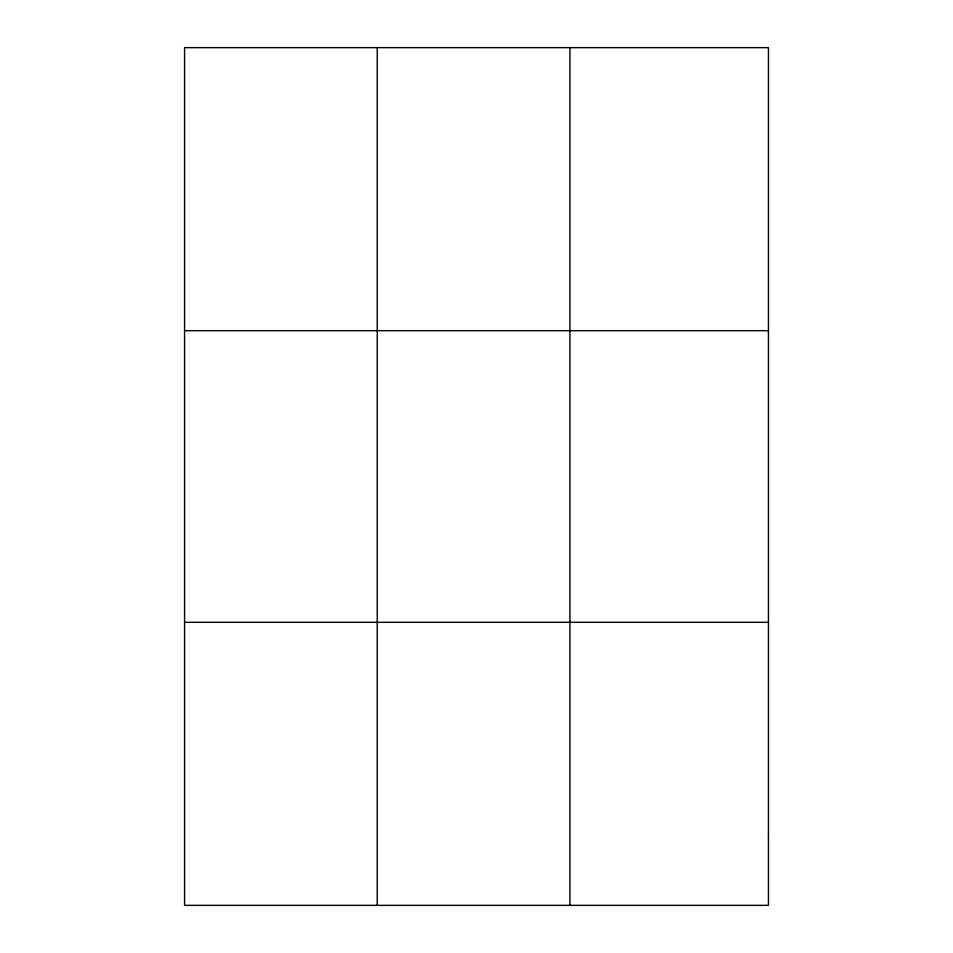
<?xml version="1.0" encoding="UTF-8"?>
<svg xmlns="http://www.w3.org/2000/svg" width="953" height="953" viewBox="0 0 953 953"><rect width="100%" height="100%" fill="white"/><g stroke="black" fill="none" stroke-linecap="round" stroke-linejoin="round"><path stroke-width="1.43" d="M377.245 47.65L377.245 905.35M569.918 47.65L569.918 905.35M184.572 330.691L768.428 330.691M184.572 622.309L768.428 622.309M768.428 834.59L768.428 905.35L184.572 905.35L184.572 47.65L768.428 47.65L768.428 834.59"/></g></svg>
